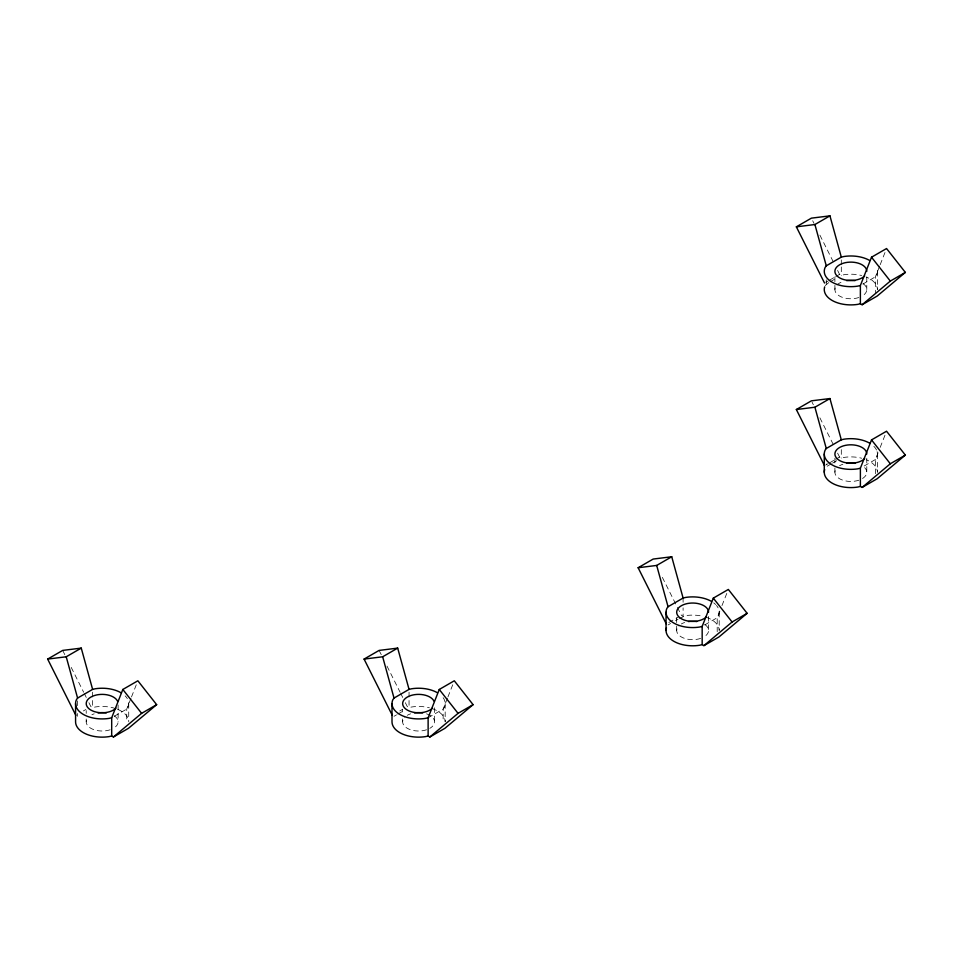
<?xml version="1.0" encoding="UTF-8"?>
<svg xmlns="http://www.w3.org/2000/svg" width="953" height="953" viewBox="0 0 953 953"><rect width="100%" height="100%" fill="white"/><g stroke="black" fill="none" stroke-linecap="round" stroke-linejoin="round"><path stroke-width="0.71" stroke-dasharray="4.76 3.57" d="M130.966 698.299L126.725 709.08L126.725 721.707M131.502 696.953L136.267 684.826M447.398 698.299L443.157 709.08L443.157 721.707M447.934 696.953L453.235 683.48M719.849 611.004L717.204 617.735L717.204 631.756M721.969 605.608L728.342 589.442M879.667 266.054L875.414 276.823L875.414 293.655M880.191 264.696L886.552 248.53M878.07 452.782L875.414 459.525L875.414 476.345M880.191 447.398L886.552 431.221M825.179 285.578L828.776 282.6M83.364 710.95L85.865 709.509M825.786 282.314L828.3 280.873M829.551 280.146L834.554 277.252M835.817 276.525L839.569 274.357L841.308 275.357L843.965 274.726A26.577 15.343 0 0 1 861.667 275.536M830.039 281.874L836.293 278.252M114.193 716.311L126.725 709.08L127.821 707.543A26.577 15.343 0 0 0 127.821 699.609M862.894 284.065L875.414 276.823L876.522 275.286A26.577 15.343 0 0 0 876.522 267.352M399.795 710.95L402.297 709.509M825.786 465.004L828.3 463.563M829.551 462.836L834.554 459.942M835.817 459.227L839.569 457.047L841.308 458.059L843.965 457.416A26.577 15.343 0 0 1 861.667 458.226M394.018 716.299L396.519 714.857M397.77 714.131L404.036 710.509M831.29 463.837L826.275 466.732L826.275 463.932M832.541 463.122L838.807 459.501M428.123 717.764L443.157 709.08L444.265 707.543A26.577 15.343 0 0 0 443.145 697.703M864.145 466.029L875.414 459.525L876.522 457.988A26.577 15.343 0 0 0 877.022 451.341M668.827 622.5L678.846 616.71M668.053 624.954L670.567 623.5M675.57 620.617L678.083 619.164M679.334 618.437L685.755 615.638A26.577 15.343 0 0 1 703.445 616.436M704.672 624.965L717.204 617.735L718.3 616.198A26.577 15.343 0 0 0 716.465 605.441M88.915 702.695L90.88 706.614L92.62 707.614L95.276 706.983A26.577 15.343 0 0 1 114.229 708.139M405.347 702.695L407.312 706.614L409.051 707.614L411.708 706.983A26.577 15.343 0 0 1 429.398 707.793M812.695 220.762L814.005 223.383M819.902 235.141L833.672 262.599M837.604 270.438L839.569 274.357M812.039 402.154L813.35 404.763M819.902 417.843L833.672 445.289M837.604 453.128L839.569 457.047M662.347 577.363L676.761 606.12M677.416 607.43L681.359 615.269L683.098 616.269L683.098 607.859M379.115 650.411L381.748 655.64M386.989 666.087L400.105 692.235M400.76 693.546L402.726 697.465M62.684 650.411L65.304 655.64M71.213 667.398L83.661 692.235M84.317 693.546L86.282 697.465M877.427 271.319L877.427 289.545A26.577 15.343 0 0 0 866.468 277.132M877.427 454.009L877.427 472.247A26.577 15.343 0 0 0 866.468 459.822M866.789 276.93L866.789 289.545M866.789 458.214L866.789 472.247M841.308 259.943L841.308 265.542M841.308 266.947L841.308 275.357M841.308 449.637L841.308 458.059M834.899 276.93L834.899 283.946M834.899 285.34L834.899 289.545M834.899 458.214L834.899 466.636M834.899 468.03L834.899 472.247M826.275 279.837L826.275 284.042M719.205 612.231L719.205 630.457A26.577 15.343 0 0 0 707.102 617.592M708.579 616.436L708.579 630.457M683.098 598.043L683.098 602.248M676.678 617.842L676.678 630.457M445.17 703.576L445.17 721.802A26.577 15.343 0 0 0 433.055 708.937M434.532 707.781L434.532 721.802M409.051 692.188L409.051 707.614M402.642 709.187L402.642 711.986M402.642 719.003L402.642 721.802M128.726 703.576L128.726 721.802M118.101 704.982L118.101 721.802M92.62 692.188L92.62 707.614M86.211 710.593L86.211 713.392M86.211 719.003L86.211 721.802M77.586 700.872L77.586 706.483M77.586 713.499L77.586 716.299M864.657 467.637A15.951 9.208 0 0 1 862.12 478.751M858.82 480.217A15.951 9.208 0 0 1 841.142 479.55A15.951 9.208 0 0 1 835.447 469.865M839.569 465.731A15.951 9.208 0 0 1 842.869 464.266M873.865 446.338A26.577 15.343 0 0 1 876.522 450.042M863.061 283.625A15.951 9.208 0 0 1 862.12 296.061M858.82 297.527A15.951 9.208 0 0 1 841.142 296.859A15.951 9.208 0 0 1 835.447 287.163M837.032 284.947A15.951 9.208 0 0 1 842.869 281.576M125.165 695.904A26.577 15.343 0 0 1 127.321 698.644M117.767 709.389A26.577 15.343 0 0 1 128.631 720.468M114.372 715.882A15.951 9.208 0 0 1 113.431 728.318M110.131 729.784A15.951 9.208 0 0 1 92.441 729.105A15.951 9.208 0 0 1 86.747 719.42M91.893 714.75A15.951 9.208 0 0 1 94.18 713.833M426.563 713.833A15.951 9.208 0 0 1 429.863 728.318M426.563 729.784A15.951 9.208 0 0 1 407.312 728.318A15.951 9.208 0 0 1 404.775 717.204M407.312 715.298A15.951 9.208 0 0 1 410.612 713.833M704.839 624.537A15.951 9.208 0 0 1 703.91 636.973M700.598 638.427A15.951 9.208 0 0 1 681.359 636.973A15.951 9.208 0 0 1 678.822 625.859M681.359 623.953A15.951 9.208 0 0 1 684.659 622.488M713.714 602.892A26.577 15.343 0 0 1 715.643 604.559"/><path stroke-width="1.43" d="M111.692 735.99L111.692 717.764L122.83 689.472L137.863 680.787L156.649 704.66L128.464 728.318L113.431 736.991L111.692 735.99L109.035 736.621A26.577 15.343 0 0 1 75.573 721.802L75.573 703.576M428.123 735.99L428.123 717.764L439.262 689.472L454.295 680.787L473.093 704.66L444.896 728.318L429.863 736.991L428.123 735.99L425.467 736.621A26.577 15.343 0 0 1 392.005 721.802L392.005 703.576M702.17 644.645L702.17 626.419L713.309 598.127L728.342 589.442L747.128 613.315L718.943 636.973L703.91 645.646L702.17 644.645L699.514 645.276A26.577 15.343 0 0 1 666.457 627.789M860.38 303.733L860.38 285.507L871.519 257.215L886.552 248.53L905.35 272.403L877.165 296.061L862.12 304.746L860.38 303.733L857.724 304.376A26.577 15.343 0 0 1 824.679 286.877M860.38 486.423L860.38 468.197L871.519 439.905L886.552 431.221L905.35 455.093L877.165 478.751L862.12 487.436L860.38 486.423L857.724 487.066A26.577 15.343 0 0 1 824.679 469.579M120.948 692.724A26.577 15.343 0 0 0 95.276 688.757L92.62 689.388L77.586 698.072L76.478 699.609A26.577 15.343 0 0 0 109.035 718.395L111.692 717.764M437.379 692.724A26.577 15.343 0 0 0 411.708 688.757L409.051 689.388L394.018 698.072L392.91 699.609A26.577 15.343 0 0 0 425.467 718.395L428.123 717.764M869.636 260.467A26.577 15.343 0 0 0 843.965 256.5L841.308 257.131L826.275 265.816L825.179 267.352A26.577 15.343 0 0 0 857.724 286.138L860.38 285.507M711.426 601.379A26.577 15.343 0 0 0 685.755 597.412L683.098 598.043L668.053 606.727L666.957 608.252A26.577 15.343 0 0 0 699.514 627.05L702.17 626.419M869.636 443.157A26.577 15.343 0 0 0 843.965 439.19L841.308 439.821L826.275 448.506L825.179 450.042A26.577 15.343 0 0 0 857.724 468.84L860.38 468.197M113.431 736.991L141.616 713.344L156.649 704.66M862.12 304.746L890.316 281.087L905.35 272.403M429.863 736.991L458.059 713.344L473.093 704.66M862.12 487.436L890.316 463.777L905.35 455.093M703.91 645.646L732.095 621.999L747.128 613.315M75.835 715.298L47.65 659.083L62.684 650.411L81.255 648.111L92.62 689.388M824.536 283.041L796.351 226.838L811.384 218.154L829.944 215.854L841.308 257.131M47.65 659.083L66.222 656.784L81.255 648.111M796.351 226.838L814.91 224.527L829.944 215.854M392.279 715.298L364.082 659.083L379.115 650.411L397.687 648.111L409.051 689.388M824.536 465.731L796.351 409.528L811.384 400.844L829.944 398.545L841.308 439.821M364.082 659.083L382.653 656.784L397.687 648.111M796.351 409.528L814.91 407.229L829.944 398.545M666.314 623.953L638.129 567.738L653.162 559.066L671.734 556.755L683.098 598.043M638.129 567.738L656.688 565.439L671.734 556.755M871.519 257.215L890.316 281.087M871.519 439.905L890.316 463.777M713.309 598.127L732.095 621.999M439.262 689.472L458.059 713.344M122.83 689.472L141.616 713.344M814.91 224.527L826.275 265.816M814.91 407.229L826.275 448.506M656.688 565.439L668.053 606.727M382.653 656.784L394.018 698.072M66.222 656.784L77.586 698.072M824.274 454.009L824.274 472.247M666.052 612.231L666.052 630.457M864.657 458.619A15.951 9.208 0 0 1 838.628 459.93A15.951 9.208 0 0 1 845.394 445.361A15.951 9.208 0 0 1 866.789 454.009M846.717 463.349A15.951 9.208 0 0 1 854.972 463.349M846.717 280.658A15.951 9.208 0 0 1 854.972 280.658M864.657 275.929A15.951 9.208 0 0 1 838.628 277.24A15.951 9.208 0 0 1 845.394 262.671A15.951 9.208 0 0 1 866.789 271.319M115.968 708.174A15.951 9.208 0 0 1 90.88 710.08A15.951 9.208 0 0 1 94.18 695.607A15.951 9.208 0 0 1 117.553 701.194M98.028 712.915A15.951 9.208 0 0 1 106.283 712.915M432.4 708.174A15.951 9.208 0 0 1 407.312 710.08A15.951 9.208 0 0 1 410.612 695.607A15.951 9.208 0 0 1 433.996 701.194M414.46 712.915A15.951 9.208 0 0 1 422.715 712.915M706.435 616.829A15.951 9.208 0 0 1 680.418 618.152A15.951 9.208 0 0 1 687.173 603.583A15.951 9.208 0 0 1 708.579 612.231M688.507 621.57A15.951 9.208 0 0 1 696.762 621.57"/></g></svg>
